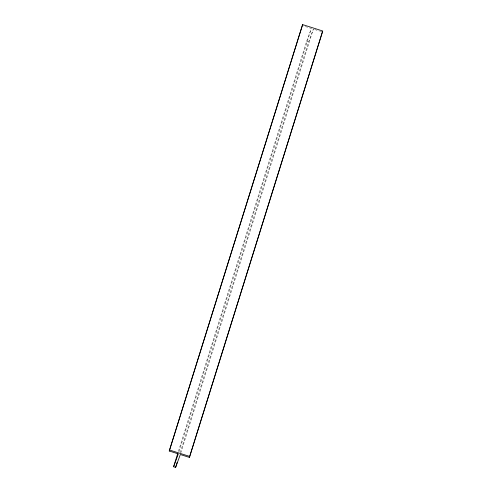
<?xml version="1.0" encoding="UTF-8"?>
<svg xmlns="http://www.w3.org/2000/svg" width="492" height="492" viewBox="0 0 492 492"><rect width="100%" height="100%" fill="white"/><g stroke="black" fill="none" stroke-linecap="round" stroke-linejoin="round"><path stroke-width="0.37" stroke-dasharray="2.46 1.84" d="M178.418 451.355L306.614 41.322L311.325 28.45L302.266 25.572M178.996 451.687L311.092 29.182M180.201 452.732L308.625 41.961L313.336 29.089L181.013 452.326M314.726 29.532L319.609 31.082M320.304 31.303L322.395 31.968M306.614 41.322L308.625 41.961"/><path stroke-width="0.74" d="M173.596 466.76L178.313 453.888L169.254 451.01L302.617 24.6L322.746 30.996L189.734 456.435L189.383 457.406L180.324 454.528L175.613 467.4L173.596 466.76L177.729 453.556M169.254 451.01L302.617 24.6M175.613 467.4L177.218 462.265M189.383 457.406L322.395 31.968M169.605 450.039L189.734 456.435"/></g></svg>
